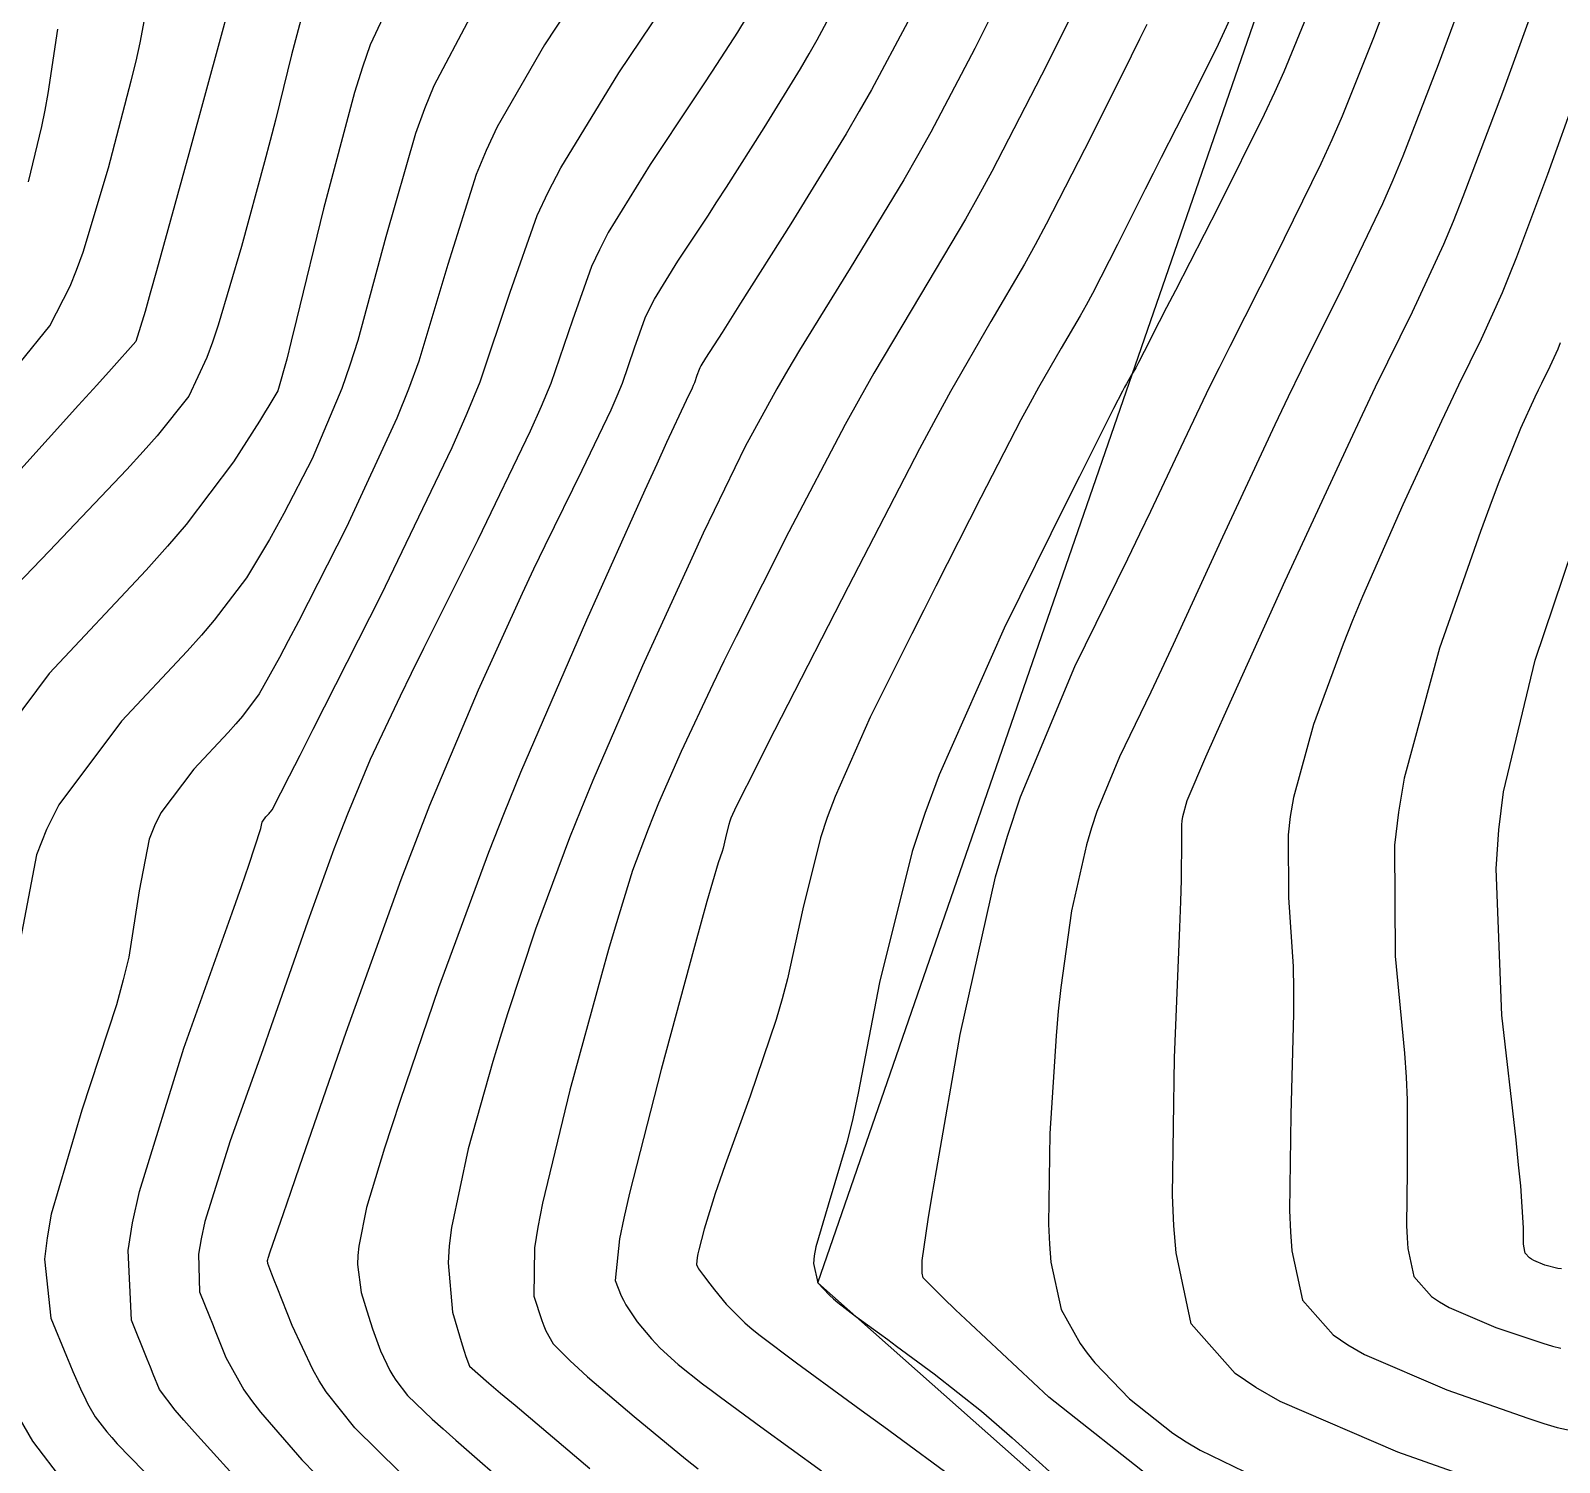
# Model space of a CAD drawing. Header units: metres. Extents: x 837476 to 838477, y 1189012 to 1191014.
# Drawn here: x 837728.9 to 837798.6, y 1189830.8 to 1189896 of the extents above; entities that cross this region are included whole.
import ezdxf

# ---------------------------------------------------------------- set-up
doc = ezdxf.new("R2010")
doc.units = ezdxf.units.M
doc.header["$LTSCALE"] = 0.3
for name, color, linetype in [('COTAS 10', 1, 'Continuous'), ('COTAS INT', 252, 'Continuous'), ('VIA2', 121, 'Continuous')]:
    doc.layers.add(name, color=color, linetype=linetype)

msp = doc.modelspace()

# ---------------------------------------------------------------- linework, layer by layer
at = {"layer": 'COTAS 10'}
for points in [[(837741.425, 1189897.213), (837740.822, 1189894.929), (837740.082, 1189891.958), (837739.842, 1189891.033), (837739.588, 1189890.064), (837738.547, 1189886.197), (837737.484, 1189882.624), (837737.217, 1189881.84), (837736.961, 1189881.146), (837736.135, 1189879.385), (837734.704, 1189877.585), (837734.067, 1189876.867), (837733.326, 1189876.054), (837729.78, 1189872.323), (837726.044, 1189868.452)], [(837761.921, 1189897.261), (837761.126, 1189895.965), (837759.979, 1189894.192), (837759.568, 1189893.568), (837759.117, 1189892.887), (837757.147, 1189889.944), (837755.246, 1189886.837), (837754.837, 1189886.052), (837754.479, 1189885.299), (837753.61, 1189882.853), (837752.624, 1189879.958), (837752.191, 1189878.923), (837751.69, 1189877.787), (837749.304, 1189872.841), (837746.827, 1189867.897), (837746.269, 1189866.762), (837745.765, 1189865.728), (837744.406, 1189862.841), (837743.362, 1189860.359), (837743.057, 1189859.58), (837742.746, 1189858.762), (837741.565, 1189855.48), (837740.277, 1189851.793), (837739.899, 1189850.72), (837739.511, 1189849.624), (837738.031, 1189845.48), (837736.878, 1189841.814), (837736.697, 1189841.02), (837736.575, 1189840.322), (837736.633, 1189838.6), (837737.088, 1189837.475), (837737.216, 1189837.153), (837737.346, 1189836.827), (837737.824, 1189835.614), (837738.651, 1189834.143), (837739, 1189833.655), (837739.402, 1189833.132), (837741.287, 1189830.951), (837743.775, 1189828.41)], [(837796.432, 1189829.449), (837791.204, 1189831.306), (837785.837, 1189833.615), (837784.733, 1189834.249), (837783.794, 1189834.882), (837781.784, 1189837.147), (837781.102, 1189840.375), (837781.001, 1189841.613), (837780.937, 1189843.001), (837781.023, 1189849.26), (837781.278, 1189855.193), (837781.32, 1189856.376), (837781.351, 1189857.359), (837781.361, 1189859.249), (837781.357, 1189859.871), (837781.379, 1189860.055), (837781.411, 1189860.245), (837781.609, 1189860.972), (837782.454, 1189862.969), (837782.893, 1189863.958), (837783.422, 1189865.137), (837786.076, 1189870.972), (837788.933, 1189877.154), (837789.59, 1189878.552), (837790.189, 1189879.813), (837791.87, 1189883.234), (837793.292, 1189886.308), (837793.728, 1189887.351), (837794.183, 1189888.476), (837795.979, 1189893.234), (837797.559, 1189897.579)], [(837779.775, 1189896.312), (837779.44, 1189895.642), (837779.052, 1189894.867), (837777.212, 1189891.176), (837775.187, 1189887.221), (837774.682, 1189886.278), (837774.201, 1189885.402), (837772.664, 1189882.788), (837770.828, 1189879.607), (837770.158, 1189878.374), (837769.418, 1189876.988), (837766.162, 1189870.71), (837763.121, 1189864.75), (837762.517, 1189863.565), (837762.017, 1189862.582), (837761.067, 1189860.71), (837760.83, 1189860.173), (837760.777, 1189860.03), (837760.731, 1189859.891), (837760.612, 1189859.412), (837760.507, 1189858.937), (837760.47, 1189858.8), (837760.43, 1189858.661), (837760.254, 1189858.139), (837759.734, 1189856.37), (837759.477, 1189855.444), (837759.171, 1189854.329), (837757.654, 1189848.727), (837756.215, 1189843.097), (837755.957, 1189841.964), (837755.76, 1189841.015), (837755.559, 1189839.127), (837755.832, 1189838.422), (837755.935, 1189838.22), (837756.049, 1189838.014), (837756.561, 1189837.244), (837757.205, 1189836.464), (837757.403, 1189836.252), (837757.609, 1189836.042), (837758.426, 1189835.299), (837759.534, 1189834.419), (837759.924, 1189834.122), (837760.35, 1189833.803), (837762.191, 1189832.461), (837764.955, 1189830.452)]]:
    msp.add_lwpolyline(points, dxfattribs=at)
at = {"layer": 'COTAS INT'}
for points in [[(837754.439, 1189898.57), (837752.342, 1189895.383), (837750.187, 1189891.649), (837749.689, 1189890.574), (837749.233, 1189889.481), (837747.943, 1189885.383), (837746.619, 1189880.985), (837746.143, 1189879.702), (837745.618, 1189878.392), (837743.325, 1189873.426), (837741.131, 1189869.13), (837740.669, 1189868.241), (837740.27, 1189867.483), (837739.351, 1189865.833), (837738.584, 1189864.822), (837738.28, 1189864.466), (837737.936, 1189864.079), (837736.364, 1189862.406), (837734.87, 1189860.411), (837734.575, 1189859.819), (837734.332, 1189859.21), (837733.883, 1189856.87), (837733.414, 1189853.845), (837733.158, 1189852.805), (837732.848, 1189851.676), (837731.271, 1189846.87), (837729.878, 1189842.146), (837729.683, 1189841.07), (837729.572, 1189840.095), (837729.858, 1189837.41), (837730.568, 1189835.682), (837730.723, 1189835.31), (837730.859, 1189834.983), (837731.203, 1189834.188), (837731.445, 1189833.69), (837731.517, 1189833.552), (837731.592, 1189833.413), (837731.882, 1189832.909), (837732.406, 1189832.222), (837732.629, 1189831.969), (837732.885, 1189831.688), (837734.092, 1189830.442)], [(837773.689, 1189898.723), (837771.934, 1189895.222), (837769.93, 1189891.412), (837769.326, 1189890.333), (837768.699, 1189889.244), (837766.257, 1189885.222), (837763.953, 1189881.489), (837763.414, 1189880.581), (837762.917, 1189879.728), (837761.48, 1189877.101), (837760.059, 1189874.187), (837759.572, 1189873.152), (837759.046, 1189872.018), (837756.809, 1189867.101), (837754.541, 1189861.88), (837753.994, 1189860.555), (837753.483, 1189859.282), (837751.93, 1189855.12), (837750.655, 1189851.262), (837750.319, 1189850.18), (837749.99, 1189849.093), (837748.864, 1189845.12), (837748.1, 1189841.539), (837747.999, 1189840.698), (837747.946, 1189839.923), (837748.157, 1189837.672), (837748.592, 1189836.187), (837748.681, 1189835.895), (837748.757, 1189835.655), (837748.919, 1189835.219), (837749.806, 1189834.445), (837750.338, 1189833.992), (837750.996, 1189833.436), (837754.41, 1189830.565)], [(837780.147, 1189829.981), (837775.309, 1189833.81), (837771.745, 1189837.14), (837771.06, 1189837.788), (837770.505, 1189838.317), (837769.591, 1189839.241), (837769.544, 1189839.454), (837769.538, 1189839.536), (837769.533, 1189839.627), (837769.539, 1189840.036), (837769.818, 1189841.9), (837769.986, 1189842.908), (837770.193, 1189844.129), (837771.27, 1189850.319), (837772.881, 1189857.502), (837773.425, 1189859.349), (837774.012, 1189861.136), (837776.486, 1189867.078), (837778.904, 1189871.984), (837779.456, 1189873.117), (837779.956, 1189874.153), (837781.337, 1189877.078), (837782.63, 1189879.796), (837783.075, 1189880.7), (837783.558, 1189881.67), (837785.616, 1189885.721), (837787.706, 1189889.981), (837788.209, 1189891.082), (837788.679, 1189892.149), (837790.104, 1189895.721), (837791.286, 1189898.859)], [(837745.579, 1189897.913), (837744.403, 1189895.385), (837744.051, 1189894.369), (837743.687, 1189893.216), (837742.276, 1189887.913), (837741.051, 1189882.872), (837740.804, 1189881.885), (837740.598, 1189881.076), (837740.188, 1189879.628), (837739.79, 1189878.954), (837739.591, 1189878.632), (837739.354, 1189878.252), (837738.176, 1189876.39), (837736.02, 1189873.548), (837735.166, 1189872.55), (837734.201, 1189871.46), (837729.784, 1189866.762), (837725.586, 1189861.154)], [(837738.877, 1189829.486), (837736.4, 1189832.208), (837735.915, 1189832.759), (837735.517, 1189833.221), (837734.807, 1189834.157), (837734.525, 1189834.86), (837734.397, 1189835.176), (837734.248, 1189835.544), (837733.529, 1189837.309), (837733.373, 1189840.492), (837733.578, 1189841.753), (837733.891, 1189843.179), (837735.919, 1189849.703), (837738.117, 1189855.859), (837738.537, 1189857.054), (837738.876, 1189858.027), (837739.419, 1189859.703), (837739.461, 1189859.925), (837739.485, 1189859.983), (837739.513, 1189860.039), (837739.655, 1189860.229), (837739.804, 1189860.388), (837739.837, 1189860.424), (837739.865, 1189860.458), (837739.938, 1189860.554), (837740.728, 1189862.099), (837741.208, 1189863.046), (837741.802, 1189864.218), (837744.894, 1189870.326), (837748.128, 1189877.05), (837748.812, 1189878.611), (837749.404, 1189880.041), (837750.776, 1189884.118), (837752.006, 1189887.613), (837752.507, 1189888.676), (837753.079, 1189889.781), (837755.724, 1189894.118), (837758.227, 1189897.842)], [(837776.946, 1189897.957), (837774.974, 1189894.005), (837772.707, 1189889.615), (837772.104, 1189888.507), (837771.511, 1189887.446), (837769.461, 1189884.005), (837767.336, 1189880.441), (837766.697, 1189879.304), (837766.036, 1189878.101), (837763.466, 1189873.21), (837761.062, 1189868.441), (837760.506, 1189867.315), (837759.998, 1189866.273), (837758.558, 1189863.21), (837757.532, 1189860.85), (837757.285, 1189860.251), (837757.054, 1189859.676), (837756.352, 1189857.794), (837755.55, 1189855.21), (837755.255, 1189854.191), (837754.93, 1189853.041), (837753.493, 1189847.794), (837752.244, 1189842.64), (837752.037, 1189841.548), (837751.889, 1189840.603), (837751.858, 1189838.4), (837752.212, 1189837.305), (837752.308, 1189837.057), (837752.403, 1189836.834), (837752.74, 1189836.231), (837753.505, 1189835.455), (837753.871, 1189835.122), (837754.303, 1189834.739), (837756.418, 1189832.932), (837758.757, 1189831.005), (837759.33, 1189830.546)], [(837794.422, 1189898.219), (837793.041, 1189894.478), (837791.431, 1189890.313), (837790.968, 1189889.216), (837790.499, 1189888.144), (837788.743, 1189884.478), (837786.799, 1189880.579), (837786.211, 1189879.36), (837785.602, 1189878.082), (837783.22, 1189872.963), (837780.967, 1189868.077), (837780.437, 1189866.944), (837779.949, 1189865.908), (837778.529, 1189862.963), (837777.493, 1189860.475), (837777.248, 1189859.728), (837777.02, 1189858.954), (837776.346, 1189855.948), (837775.853, 1189852.463), (837775.739, 1189851.388), (837775.636, 1189850.265), (837775.347, 1189845.814), (837775.29, 1189841.688), (837775.334, 1189840.77), (837775.403, 1189839.95), (837775.868, 1189837.8), (837776.73, 1189836.254), (837777.05, 1189835.815), (837777.404, 1189835.371), (837778.978, 1189833.727), (837780.954, 1189832.164), (837781.562, 1189831.77), (837782.196, 1189831.394), (837784.709, 1189830.179)], [(837728.461, 1189880.92), (837729.817, 1189882.583), (837730.745, 1189884.389), (837731.029, 1189885.12), (837731.324, 1189885.951), (837732.484, 1189889.786), (837733.522, 1189893.74), (837733.739, 1189894.645), (837733.926, 1189895.469), (837734.35, 1189897.759)], [(837745.756, 1189830.39), (837743.697, 1189832.417), (837742.403, 1189834.056), (837742.085, 1189834.552), (837741.784, 1189835.066), (837740.841, 1189837.071), (837740.167, 1189838.794), (837740.035, 1189839.131), (837739.927, 1189839.406), (837739.736, 1189839.89), (837739.732, 1189840.025), (837739.741, 1189840.08), (837739.755, 1189840.142), (837739.846, 1189840.429), (837740.451, 1189842.167), (837740.79, 1189843.144), (837741.203, 1189844.336), (837743.313, 1189850.429), (837745.814, 1189857.38), (837746.473, 1189859.111), (837747.118, 1189860.759), (837749.329, 1189866.016), (837751.34, 1189870.416), (837751.86, 1189871.524), (837752.363, 1189872.584), (837754.047, 1189876.016), (837755.375, 1189878.769), (837755.654, 1189879.401), (837755.895, 1189879.977), (837756.444, 1189881.588), (837756.927, 1189882.949), (837757.126, 1189883.368), (837757.354, 1189883.805), (837758.412, 1189885.534), (837759.772, 1189887.589), (837760.189, 1189888.231), (837760.624, 1189888.905), (837762.343, 1189891.603), (837763.998, 1189894.299), (837764.392, 1189894.972), (837764.759, 1189895.612), (837765.853, 1189897.657)], [(837737.9, 1189896.879), (837737.614, 1189895.811), (837736.144, 1189890.421), (837734.67, 1189885.1), (837734.382, 1189884.076), (837734.146, 1189883.246), (837733.729, 1189881.871), (837732.621, 1189880.635), (837731.951, 1189879.893), (837731.122, 1189878.977), (837726.815, 1189874.226)], [(837748.961, 1189896.648), (837747.295, 1189893.517), (837746.87, 1189892.472), (837746.46, 1189891.349), (837745.109, 1189886.648), (837743.835, 1189881.928), (837743.473, 1189880.794), (837743.108, 1189879.734), (837741.757, 1189876.527), (837740.461, 1189874.042), (837740.13, 1189873.437), (837739.812, 1189872.868), (837738.763, 1189871.111), (837737.302, 1189869.185), (837736.723, 1189868.508), (837736.068, 1189867.77), (837733.074, 1189864.584), (837730.228, 1189860.783), (837729.666, 1189859.655), (837729.203, 1189858.495), (837728.348, 1189854.037)], [(837783.547, 1189896.547), (837783.296, 1189895.995), (837783.018, 1189895.403), (837781.791, 1189892.934), (837780.422, 1189890.256), (837780.055, 1189889.533), (837779.693, 1189888.817), (837778.43, 1189886.296), (837777.289, 1189884.068), (837777.004, 1189883.537), (837776.733, 1189883.043), (837775.868, 1189881.57), (837774.833, 1189879.779), (837774.456, 1189879.084), (837774.039, 1189878.304), (837772.205, 1189874.767), (837770.159, 1189870.74), (837769.61, 1189869.65), (837769.067, 1189868.571), (837767.167, 1189864.767), (837765.57, 1189861.159), (837765.219, 1189860.205), (837764.907, 1189859.269), (837764.106, 1189856.051), (837763.407, 1189852.86), (837763.159, 1189851.941), (837762.887, 1189851.007), (837761.706, 1189847.506), (837760.572, 1189844.388), (837760.329, 1189843.695), (837760.117, 1189843.075), (837759.609, 1189841.455), (837759.369, 1189840.516), (837759.326, 1189840.327), (837759.293, 1189840.169), (837759.26, 1189839.855), (837759.328, 1189839.707), (837759.359, 1189839.654), (837759.396, 1189839.596), (837759.573, 1189839.344), (837759.861, 1189838.971), (837759.968, 1189838.837), (837760.087, 1189838.69), (837760.612, 1189838.045), (837761.469, 1189837.189), (837761.796, 1189836.908), (837762.163, 1189836.608), (837763.813, 1189835.364), (837766.139, 1189833.677), (837766.931, 1189833.098), (837767.787, 1189832.469), (837771.416, 1189829.793)], [(837787.167, 1189896.965), (837786.01, 1189894.149), (837785.585, 1189893.213), (837785.114, 1189892.211), (837783.035, 1189888.027), (837781.069, 1189884.201), (837780.67, 1189883.423), (837780.335, 1189882.767), (837779.647, 1189881.415), (837779.39, 1189880.914), (837779.326, 1189880.795), (837779.266, 1189880.684), (837779.071, 1189880.353), (837778.839, 1189879.95), (837778.754, 1189879.794), (837778.66, 1189879.619), (837778.248, 1189878.824), (837777.198, 1189876.73), (837776.702, 1189875.735), (837776.118, 1189874.561), (837773.267, 1189868.824), (837770.311, 1189862.146), (837769.66, 1189860.379), (837769.082, 1189858.647), (837767.601, 1189852.691), (837766.63, 1189847.653), (837766.374, 1189846.501), (837766.124, 1189845.454), (837765.264, 1189842.549), (837764.69, 1189840.658), (837764.619, 1189840.25), (837764.586, 1189839.892), (837764.786, 1189839.019), (837765.322, 1189838.454), (837765.502, 1189838.291), (837765.695, 1189838.125), (837766.505, 1189837.499), (837767.6, 1189836.705), (837767.973, 1189836.432), (837768.376, 1189836.136), (837770.085, 1189834.876), (837772.238, 1189833.165), (837772.922, 1189832.585), (837773.644, 1189831.959), (837776.566, 1189829.314)], [(837730.164, 1189896.099), (837729.72, 1189893.175), (837729.578, 1189892.412), (837729.429, 1189891.668), (837728.824, 1189889.151)], [(837768.893, 1189896.439), (837767.231, 1189893.332), (837766.674, 1189892.36), (837766.075, 1189891.338), (837763.561, 1189887.241), (837761.269, 1189883.617), (837760.809, 1189882.893), (837760.427, 1189882.291), (837759.677, 1189881.124), (837759.462, 1189880.773), (837759.416, 1189880.684), (837759.376, 1189880.599), (837759.277, 1189880.323), (837759.166, 1189879.995), (837759.117, 1189879.878), (837759.06, 1189879.75), (837758.79, 1189879.19), (837757.899, 1189877.271), (837757.451, 1189876.286), (837756.915, 1189875.103), (837754.252, 1189869.19), (837751.25, 1189862.244), (837750.501, 1189860.409), (837749.788, 1189858.613), (837747.508, 1189852.447), (837745.76, 1189847.314), (837745.382, 1189846.17), (837745.051, 1189845.146), (837744.235, 1189842.447), (837743.884, 1189840.687), (837743.844, 1189840.256), (837743.83, 1189839.848), (837743.987, 1189838.577), (837744.318, 1189837.492), (837744.414, 1189837.202), (837744.511, 1189836.917), (837744.877, 1189835.923), (837745.295, 1189835.024), (837745.425, 1189834.798), (837745.562, 1189834.581), (837746.107, 1189833.882), (837747.226, 1189832.812), (837747.724, 1189832.361), (837748.304, 1189831.844), (837751.077, 1189829.419)], [(837799.36, 1189893.238), (837798.01, 1189889.484), (837796.6, 1189885.712), (837796.262, 1189884.859), (837795.946, 1189884.087), (837794.997, 1189881.99), (837793.963, 1189879.885), (837793.594, 1189879.109), (837793.189, 1189878.249), (837791.431, 1189874.444), (837789.595, 1189870.264), (837789.141, 1189869.167), (837788.71, 1189868.096), (837787.354, 1189864.444), (837786.448, 1189861.119), (837786.303, 1189860.253), (837786.202, 1189859.41), (837786.22, 1189856.566), (837786.428, 1189853.414), (837786.448, 1189852.378), (837786.451, 1189851.27), (837786.325, 1189846.681), (837786.265, 1189842.31), (837786.31, 1189841.341), (837786.38, 1189840.476), (837786.857, 1189838.222), (837788.261, 1189836.64), (837788.916, 1189836.198), (837789.687, 1189835.755), (837793.435, 1189834.143), (837797.118, 1189832.855), (837797.849, 1189832.616), (837798.453, 1189832.429), (837799.592, 1189832.18)], [(837798.598, 1189881.822), (837798.48, 1189881.533), (837798.124, 1189880.746), (837797.736, 1189879.957), (837797.598, 1189879.666), (837797.446, 1189879.343), (837796.787, 1189877.917), (837795.767, 1189875.391), (837795.388, 1189874.375), (837794.967, 1189873.222), (837793.098, 1189867.917), (837791.486, 1189861.993), (837791.226, 1189860.45), (837791.048, 1189858.95), (837791.08, 1189853.883), (837791.505, 1189849.469), (837791.575, 1189848.379), (837791.624, 1189847.347), (837791.628, 1189844.102), (837791.593, 1189841.619), (837791.619, 1189841.068), (837791.659, 1189840.577), (837791.93, 1189839.297), (837792.727, 1189838.398), (837793.099, 1189838.147), (837793.537, 1189837.896), (837795.666, 1189836.98), (837797.805, 1189836.26), (837798.249, 1189836.133), (837798.629, 1189836.036)], [(837798.649, 1189839.649), (837798.491, 1189839.666), (837797.897, 1189839.816), (837797.387, 1189840.036), (837797.282, 1189840.096), (837797.193, 1189840.156), (837797.002, 1189840.371), (837796.937, 1189840.678), (837796.928, 1189840.796), (837796.922, 1189840.928), (837796.93, 1189841.522), (837796.797, 1189843.425), (837796.702, 1189844.381), (837796.583, 1189845.523), (837795.94, 1189851.2), (837795.681, 1189857.872), (837795.803, 1189859.642), (837796.009, 1189861.378), (837797.455, 1189867.368), (837799.154, 1189872.413)], [(837728.239, 1189833.163), (837729.02, 1189831.805), (837730.434, 1189829.955)]]:
    msp.add_lwpolyline(points, dxfattribs=at)
at = {"layer": 'VIA2'}
for p, q in [((837764.786, 1189839.019), (837793.397, 1189921.69)), ((837830.004, 1189781.226), (837764.786, 1189839.019))]:
    msp.add_line(p, q, dxfattribs=at)

doc.saveas('drawing.dxf')
